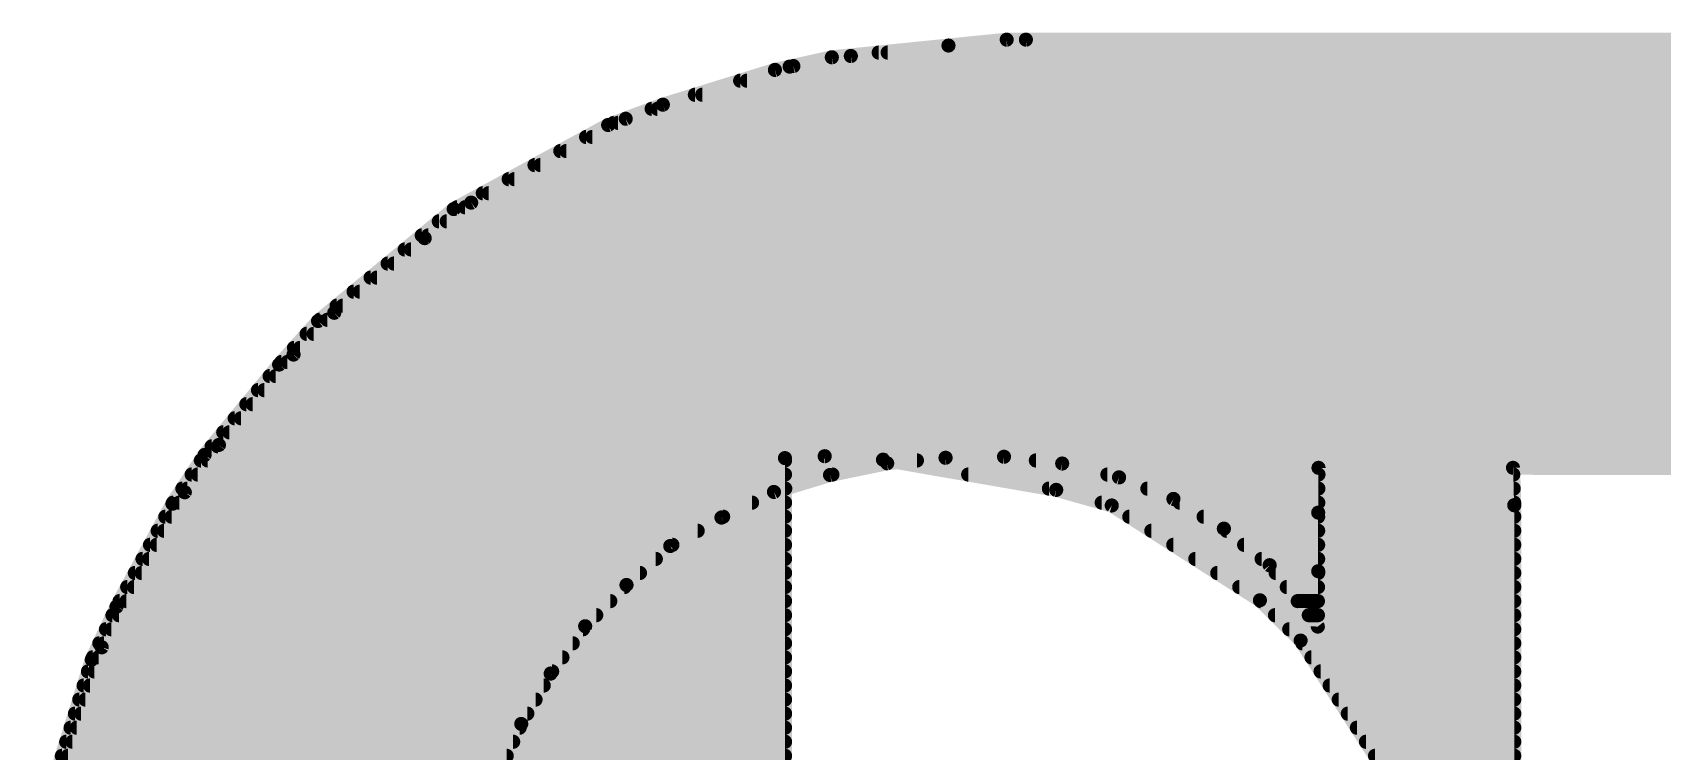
# Model space of a CAD drawing. Extents: x -29 to 78, y -12 to 55.
# Drawn here: x 15.039 to 16.511, y 15.485 to 16.134 of the extents above; entities that cross this region are included whole.
import ezdxf

# ---------------------------------------------------------------- set-up
doc = ezdxf.new("R2010")
doc.units = 0
doc.layers.add('21', color=41, linetype='CONTINUOUS')
doc.layers.add('22', color=40, linetype='CONTINUOUS')

msp = doc.modelspace()

# ---------------------------------------------------------------- linework, layer by layer
at = {"layer": '21', "const_width": 0.0127}
for points in [[(15.9361, 16.1279), (15.778, 16.1132)], [(19.6412, 16.1279), (15.9361, 16.1279)], [(15.778, 16.1132), (15.7262, 16.1041)], [(15.8113, 16.1163), (19.7568, 16.1163)], [(15.7262, 16.1041), (15.5747, 16.0565)], [(15.7246, 16.1036), (19.8372, 16.1036)], [(15.6842, 16.0909), (19.8819, 16.0909)], [(15.6034, 16.0655), (19.9618, 16.0655)], [(15.6438, 16.0782), (19.9228, 16.0782)], [(15.5747, 16.0565), (15.4352, 15.9807)], [(15.5679, 16.0528), (19.996, 16.0528)], [(15.5445, 16.0401), (20.021, 16.0401)], [(15.5211, 16.0274), (20.0443, 16.0274)], [(15.4977, 16.0147), (20.0676, 16.0147)], [(15.4743, 16.002), (20.0909, 16.002)], [(15.4352, 15.9807), (15.3932, 15.9487)], [(15.4297, 15.9766), (20.1376, 15.9766)], [(15.4509, 15.9893), (20.1143, 15.9893)], [(15.4131, 15.9639), (20.154, 15.9639)], [(15.3932, 15.9487), (15.3115, 15.8814)], [(15.3964, 15.9512), (20.1694, 15.9512)], [(15.3808, 15.9385), (20.1848, 15.9385)], [(15.3654, 15.9258), (20.2002, 15.9258)], [(15.35, 15.9131), (20.2156, 15.9131)], [(15.3346, 15.9004), (20.231, 15.9004)], [(15.3115, 15.8814), (15.2748, 15.8436)], [(15.3053, 15.875), (20.2617, 15.875)], [(15.3192, 15.8877), (20.2463, 15.8877)], [(15.293, 15.8623), (20.2734, 15.8623)], [(15.2806, 15.8496), (20.2848, 15.8496)], [(15.2748, 15.8436), (15.2074, 15.762)], [(15.2692, 15.8369), (20.2962, 15.8369)], [(15.2587, 15.8242), (20.3068, 15.8242)], [(15.2483, 15.8115), (20.3173, 15.8115)], [(15.2273, 15.7861), (20.3383, 15.7861)], [(15.2378, 15.7988), (20.3278, 15.7988)], [(15.2168, 15.7734), (20.3487, 15.7734)], [(15.2074, 15.762), (15.1766, 15.7192)], [(15.2065, 15.7607), (20.3592, 15.7607)], [(15.1973, 15.748), (15.8377, 15.748)], [(15.7593, 15.7349), (15.8109, 15.7455)], [(15.8109, 15.7455), (15.8636, 15.7504)], [(15.8636, 15.7504), (15.9163, 15.7513)], [(15.9163, 15.7513), (15.9689, 15.7452)], [(15.9451, 15.748), (19.7489, 15.748)], [(15.9689, 15.7452), (16.0202, 15.7327)], [(16.2, 15.7009), (16.2003, 15.7414)], [(16.2003, 15.7414), (16.5301, 15.7414)], [(15.1882, 15.7353), (15.7614, 15.7353)], [(15.7086, 15.7195), (15.7593, 15.7349)], [(16.0097, 15.7353), (16.2003, 15.7353)], [(16.0202, 15.7327), (16.0694, 15.7132)], [(15.1766, 15.7192), (15.1016, 15.5793)], [(15.179, 15.7226), (15.7188, 15.7226)], [(15.6612, 15.6965), (15.7086, 15.7195)], [(16.0458, 15.7226), (16.2002, 15.7226)], [(16.0694, 15.7132), (16.1149, 15.6864)], [(15.1647, 15.6972), (15.6627, 15.6972)], [(15.1716, 15.7099), (15.6888, 15.7099)], [(16.075, 15.7099), (16.2001, 15.7099)], [(16.0966, 15.6972), (16.2, 15.6972)], [(16.2, 15.648), (16.2, 15.7009)], [(15.1579, 15.6845), (15.6397, 15.6845)], [(15.615, 15.6707), (15.6612, 15.6965)], [(16.1149, 15.6864), (16.1562, 15.6534)], [(16.1173, 15.6845), (16.2, 15.6845)], [(15.1511, 15.6718), (15.6169, 15.6718)], [(15.5754, 15.6356), (15.615, 15.6707)], [(16.1332, 15.6718), (16.2, 15.6718)], [(15.1443, 15.6591), (15.6019, 15.6591)], [(16.149, 15.6591), (16.2, 15.6591)], [(16.1562, 15.6534), (16.1997, 15.5981)], [(15.1375, 15.6464), (15.5876, 15.6464)], [(16.1617, 15.6464), (16.2, 15.6464)], [(16.1997, 15.5981), (16.2, 15.648)], [(15.1307, 15.6337), (15.5735, 15.6337)], [(15.5381, 15.5983), (15.5754, 15.6356)], [(16.1717, 15.6337), (16.1999, 15.6337)], [(15.1239, 15.621), (15.5608, 15.621)], [(16.1816, 15.621), (16.1998, 15.621)], [(15.1103, 15.5956), (15.5361, 15.5956)], [(15.1171, 15.6083), (15.5481, 15.6083)], [(15.5069, 15.5556), (15.5381, 15.5983)], [(16.1916, 15.6083), (16.1998, 15.6083)], [(15.1016, 15.5793), (15.0545, 15.4277)], [(15.1035, 15.5829), (15.5269, 15.5829)], [(15.0987, 15.5702), (15.5176, 15.5702)], [(15.0948, 15.5575), (15.5083, 15.5575)], [(15.4804, 15.5101), (15.5069, 15.5556)], [(15.0909, 15.5448), (15.5007, 15.5448)], [(15.0869, 15.5321), (15.4933, 15.5321)], [(15.079, 15.5067), (15.4789, 15.5067)], [(15.083, 15.5194), (15.4859, 15.5194)], [(15.4584, 15.4619), (15.4804, 15.5101)], [(15.0751, 15.494), (15.4731, 15.494)], [(15.0711, 15.4813), (15.4673, 15.4813)]]:
    msp.add_lwpolyline(points, dxfattribs=at)
at = {"layer": '21', "const_width": 0.0064}
for points in [[(15.9361, 16.1311, 1), (15.9361, 16.1248)], [(15.9364, 16.1248, 1), (15.9358, 16.1311)], [(15.7778, 16.1164, 1), (15.7783, 16.11)], [(15.7786, 16.1101, 1), (15.7775, 16.1163)], [(15.8113, 16.1195, 1), (15.8113, 16.1131)], [(15.7246, 16.1068, 1), (15.7246, 16.1004)], [(15.7256, 16.1072, 1), (15.7267, 16.101)], [(15.7271, 16.1011, 1), (15.7252, 16.1071)], [(15.6842, 16.0941, 1), (15.6842, 16.0877)], [(15.6034, 16.0687, 1), (15.6034, 16.0623)], [(15.6438, 16.0814, 1), (15.6438, 16.075)], [(15.5679, 16.056, 1), (15.5679, 16.0496)], [(15.5738, 16.0595, 1), (15.5757, 16.0535)], [(15.5762, 16.0537, 1), (15.5732, 16.0593)], [(15.5445, 16.0433, 1), (15.5445, 16.0369)], [(15.5211, 16.0306, 1), (15.5211, 16.0242)], [(15.4977, 16.0179, 1), (15.4977, 16.0115)], [(15.4743, 16.0052, 1), (15.4743, 15.9988)], [(15.4297, 15.9798, 1), (15.4297, 15.9734)], [(15.4337, 15.9835, 1), (15.4367, 15.978)], [(15.4371, 15.9782, 1), (15.4332, 15.9833)], [(15.4509, 15.9925, 1), (15.4509, 15.9861)], [(15.4131, 15.9671, 1), (15.4131, 15.9607)], [(15.3913, 15.9513, 1), (15.3951, 15.9462)], [(15.3952, 15.9463, 1), (15.3912, 15.9512)], [(15.3964, 15.9544, 1), (15.3964, 15.948)], [(15.3808, 15.9417, 1), (15.3808, 15.9353)], [(15.3654, 15.929, 1), (15.3654, 15.9226)], [(15.35, 15.9163, 1), (15.35, 15.9099)], [(15.3346, 15.9036, 1), (15.3346, 15.8972)], [(15.3053, 15.8782, 1), (15.3053, 15.8718)], [(15.3095, 15.8838, 1), (15.3136, 15.8789)], [(15.3138, 15.8792, 1), (15.3093, 15.8836)], [(15.3192, 15.8909, 1), (15.3192, 15.8845)], [(15.293, 15.8655, 1), (15.293, 15.8591)], [(15.2806, 15.8528, 1), (15.2806, 15.8464)], [(15.2692, 15.8401, 1), (15.2692, 15.8337)], [(15.2725, 15.8458, 1), (15.277, 15.8414)], [(15.2772, 15.8416, 1), (15.2723, 15.8457)], [(15.2587, 15.8274, 1), (15.2587, 15.821)], [(15.2483, 15.8147, 1), (15.2483, 15.8083)], [(15.2273, 15.7893, 1), (15.2273, 15.7829)], [(15.2378, 15.802, 1), (15.2378, 15.7956)], [(15.2168, 15.7766, 1), (15.2168, 15.7702)], [(15.2065, 15.7639, 1), (15.2065, 15.7575)], [(15.205, 15.764, 1), (15.2098, 15.76)], [(15.21, 15.7601, 1), (15.2048, 15.7638)], [(15.1973, 15.7512, 1), (15.1973, 15.7448)], [(15.8106, 15.7486, 1), (15.8112, 15.7423)], [(15.8115, 15.7424, 1), (15.8102, 15.7486)], [(15.8377, 15.7448, 1), (15.8377, 15.7512)], [(15.8635, 15.7536, 1), (15.8636, 15.7472)], [(15.8639, 15.7473, 1), (15.8633, 15.7536)], [(15.9167, 15.7545, 1), (15.916, 15.7482)], [(15.9164, 15.7482, 1), (15.9163, 15.7545)], [(15.9451, 15.7512, 1), (15.9451, 15.7448)], [(15.9696, 15.7483, 1), (15.9681, 15.7422)], [(15.9685, 15.7421, 1), (15.9692, 15.7484)], [(16.2035, 15.7413, 1), (16.1972, 15.7414)], [(16.2003, 15.7445, 1), (16.2003, 15.7382)], [(15.1882, 15.7385, 1), (15.1882, 15.7321)], [(15.7586, 15.738, 1), (15.7599, 15.7318)], [(15.7602, 15.7318, 1), (15.7584, 15.7379)], [(15.7614, 15.7321, 1), (15.7614, 15.7385)], [(16.0097, 15.7385, 1), (16.0097, 15.7321)], [(16.0214, 15.7357, 1), (16.019, 15.7298)], [(16.0195, 15.7296, 1), (16.021, 15.7358)], [(16.2003, 15.7321, 1), (16.2003, 15.7385)], [(15.174, 15.7211, 1), (15.1791, 15.7174)], [(15.1794, 15.7177, 1), (15.1738, 15.7207)], [(15.179, 15.7258, 1), (15.179, 15.7194)], [(15.7077, 15.7226, 1), (15.7095, 15.7165)], [(15.71, 15.7167, 1), (15.7072, 15.7224)], [(15.7188, 15.7194, 1), (15.7188, 15.7258)], [(16.0458, 15.7258, 1), (16.0458, 15.7194)], [(16.071, 15.716, 1), (16.0677, 15.7105)], [(16.0682, 15.7103, 1), (16.0705, 15.7162)], [(16.2002, 15.7194, 1), (16.2002, 15.7258)], [(15.1647, 15.7004, 1), (15.1647, 15.694)], [(15.1716, 15.7131, 1), (15.1716, 15.7067)], [(15.6627, 15.694, 1), (15.6627, 15.7004)], [(15.6888, 15.7067, 1), (15.6888, 15.7131)], [(16.075, 15.7131, 1), (16.075, 15.7067)], [(16.0966, 15.7004, 1), (16.0966, 15.694)], [(16.2032, 15.7009, 1), (16.1969, 15.7009)], [(16.1969, 15.701, 1), (16.2032, 15.7009)], [(16.2, 15.694, 1), (16.2, 15.7004)], [(16.2001, 15.7067, 1), (16.2001, 15.7131)], [(15.1579, 15.6877, 1), (15.1579, 15.6813)], [(15.6397, 15.6813, 1), (15.6397, 15.6877)], [(15.6598, 15.6993, 1), (15.6626, 15.6936)], [(15.6628, 15.6937, 1), (15.6597, 15.6993)], [(16.1169, 15.6889, 1), (16.1129, 15.6839)], [(16.1133, 15.6836, 1), (16.1165, 15.6891)], [(16.1173, 15.6877, 1), (16.1173, 15.6813)], [(16.2, 15.6813, 1), (16.2, 15.6877)], [(15.1511, 15.675, 1), (15.1511, 15.6686)], [(15.6134, 15.6735, 1), (15.6165, 15.668)], [(15.6171, 15.6684, 1), (15.6129, 15.6731)], [(15.6169, 15.6686, 1), (15.6169, 15.675)], [(16.1332, 15.675, 1), (16.1332, 15.6686)], [(16.2, 15.6686, 1), (16.2, 15.675)], [(15.1443, 15.6623, 1), (15.1443, 15.6559)], [(15.6019, 15.6559, 1), (15.6019, 15.6623)], [(16.149, 15.6623, 1), (16.149, 15.6559)], [(16.1587, 15.6554, 1), (16.1537, 15.6514)], [(16.2, 15.6559, 1), (16.2, 15.6623)], [(15.1375, 15.6496, 1), (15.1375, 15.6432)], [(15.5876, 15.6432, 1), (15.5876, 15.6496)], [(16.1542, 15.6509, 1), (16.1582, 15.6559)], [(16.1617, 15.6496, 1), (16.1617, 15.6432)], [(16.2032, 15.648, 1), (16.1969, 15.648)], [(16.1969, 15.648, 1), (16.2032, 15.648)], [(16.2, 15.6432, 1), (16.2, 15.6496)], [(15.1307, 15.6369, 1), (15.1307, 15.6305)], [(15.5733, 15.6379, 1), (15.5775, 15.6332)], [(15.5777, 15.6333, 1), (15.5732, 15.6378)], [(15.5735, 15.6305, 1), (15.5735, 15.6369)], [(16.1717, 15.6369, 1), (16.1717, 15.6305)], [(16.1999, 15.6305, 1), (16.1999, 15.6369)], [(15.1239, 15.6242, 1), (15.1239, 15.6178)], [(15.5608, 15.6178, 1), (15.5608, 15.6242)], [(16.1816, 15.6242, 1), (16.1816, 15.6178)], [(16.1998, 15.6178, 1), (16.1998, 15.6242)], [(15.1103, 15.5988, 1), (15.1103, 15.5924)], [(15.1171, 15.6115, 1), (15.1171, 15.6051)], [(15.5359, 15.6006, 1), (15.5404, 15.5961)], [(15.5407, 15.5965, 1), (15.5356, 15.6002)], [(15.5361, 15.5924, 1), (15.5361, 15.5988)], [(15.5481, 15.6051, 1), (15.5481, 15.6115)], [(16.1916, 15.6115, 1), (16.1916, 15.6051)], [(16.1965, 15.5981, 1), (16.2029, 15.598)], [(16.1972, 15.5961, 1), (16.2022, 15.6)], [(16.1998, 15.6051, 1), (16.1998, 15.6115)], [(15.1046, 15.5784, 1), (15.0985, 15.5803)], [(15.1035, 15.5861, 1), (15.1035, 15.5797)], [(15.5269, 15.5797, 1), (15.5269, 15.5861)], [(15.0987, 15.5734, 1), (15.0987, 15.567)], [(15.0988, 15.5808, 1), (15.1044, 15.5778)], [(15.5176, 15.567, 1), (15.5176, 15.5734)], [(15.0948, 15.5607, 1), (15.0948, 15.5543)], [(15.5044, 15.5574, 1), (15.5095, 15.5537)], [(15.5097, 15.554, 1), (15.5042, 15.5572)], [(15.5083, 15.5543, 1), (15.5083, 15.5607)], [(15.0909, 15.548, 1), (15.0909, 15.5416)], [(15.5007, 15.5416, 1), (15.5007, 15.548)], [(15.0869, 15.5353, 1), (15.0869, 15.5289)], [(15.4933, 15.5289, 1), (15.4933, 15.5353)], [(15.079, 15.5099, 1), (15.079, 15.5035)], [(15.083, 15.5226, 1), (15.083, 15.5162)], [(15.4777, 15.5117, 1), (15.4832, 15.5085)], [(15.4833, 15.5087, 1), (15.4775, 15.5114)], [(15.4789, 15.5035, 1), (15.4789, 15.5099)], [(15.4859, 15.5162, 1), (15.4859, 15.5226)], [(15.0751, 15.4972, 1), (15.0751, 15.4908)], [(15.4731, 15.4908, 1), (15.4731, 15.4972)], [(15.0711, 15.4845, 1), (15.0711, 15.4781)], [(15.4673, 15.4781, 1), (15.4673, 15.4845)]]:
    msp.add_lwpolyline(points, format="xyb", dxfattribs=at)
at = {"layer": '22', "const_width": 0.0127}
for points in [[(15.8662, 16.1226), (15.9188, 16.1279)], [(15.9188, 16.1279), (19.6239, 16.1279)], [(15.7094, 16.1006), (15.7609, 16.112)], [(15.7609, 16.112), (15.8662, 16.1226)], [(15.8032, 16.1163), (19.7487, 16.1163)], [(15.6083, 16.0692), (15.7094, 16.1006)], [(15.7228, 16.1036), (19.8354, 16.1036)], [(15.6781, 16.0909), (19.8758, 16.0909)], [(15.5589, 16.0509), (15.6083, 16.0692)], [(15.5982, 16.0655), (19.9566, 16.0655)], [(15.6372, 16.0782), (19.9162, 16.0782)], [(15.4195, 15.975), (15.5589, 16.0509)], [(15.564, 16.0528), (19.9921, 16.0528)], [(15.539, 16.0401), (20.0155, 16.0401)], [(15.5157, 16.0274), (20.0389, 16.0274)], [(15.4924, 16.0147), (20.0623, 16.0147)], [(15.4691, 16.002), (20.0857, 16.002)], [(15.4224, 15.9766), (20.1303, 15.9766)], [(15.4457, 15.9893), (20.1091, 15.9893)], [(15.297, 15.8739), (15.4195, 15.975)], [(15.406, 15.9639), (20.1469, 15.9639)], [(15.3906, 15.9512), (20.1636, 15.9512)], [(15.3752, 15.9385), (20.1792, 15.9385)], [(15.3598, 15.9258), (20.1946, 15.9258)], [(15.3444, 15.9131), (20.21, 15.9131)], [(15.329, 15.9004), (20.2254, 15.9004)], [(15.2618, 15.8346), (15.297, 15.8739)], [(15.2983, 15.875), (20.2547, 15.875)], [(15.3137, 15.8877), (20.2408, 15.8877)], [(15.2866, 15.8623), (20.267, 15.8623)], [(15.2752, 15.8496), (20.2794, 15.8496)], [(15.1944, 15.753), (15.2618, 15.8346)], [(15.2638, 15.8369), (20.2908, 15.8369)], [(15.2532, 15.8242), (20.3013, 15.8242)], [(15.2427, 15.8115), (20.3117, 15.8115)], [(15.2217, 15.7861), (20.3327, 15.7861)], [(15.2322, 15.7988), (20.3222, 15.7988)], [(15.2113, 15.7734), (20.3432, 15.7734)], [(15.2008, 15.7607), (20.3535, 15.7607)], [(15.1654, 15.709), (15.1944, 15.753)], [(15.1911, 15.748), (15.7186, 15.748)], [(15.7544, 15.7519), (15.7186, 15.7501)], [(15.7186, 15.7501), (15.7186, 15.4679)], [(15.807, 15.7487), (15.7544, 15.7519)], [(15.9634, 15.7215), (15.807, 15.7487)], [(15.8111, 15.748), (19.615, 15.748)], [(16.7009, 15.7409), (16.376, 15.7414)], [(16.376, 15.7414), (16.3771, 15.7076)], [(15.1828, 15.7353), (15.7186, 15.7353)], [(15.884, 15.7353), (16.3762, 15.7353)], [(15.1744, 15.7226), (15.7186, 15.7226)], [(15.9569, 15.7226), (16.3766, 15.7226)], [(16.0136, 15.7074), (15.9634, 15.7215)], [(15.1149, 15.6159), (15.1654, 15.709)], [(15.159, 15.6972), (15.7186, 15.6972)], [(15.166, 15.7099), (15.7186, 15.7099)], [(16.0046, 15.7099), (16.377, 15.7099)], [(16.1474, 15.6218), (16.0136, 15.7074)], [(16.0295, 15.6972), (16.3771, 15.6972)], [(16.3771, 15.7076), (16.3771, 14.7674)], [(15.1521, 15.6845), (15.7186, 15.6845)], [(16.0494, 15.6845), (16.3771, 15.6845)], [(15.1452, 15.6718), (15.7186, 15.6718)], [(16.0692, 15.6718), (16.3771, 15.6718)], [(15.1384, 15.6591), (15.7186, 15.6591)], [(16.0891, 15.6591), (16.3771, 15.6591)], [(15.1315, 15.6464), (15.7186, 15.6464)], [(16.1089, 15.6464), (16.3771, 15.6464)], [(15.1246, 15.6337), (15.7186, 15.6337)], [(16.1288, 15.6337), (16.3771, 15.6337)], [(15.0926, 15.5682), (15.1149, 15.6159)], [(15.1177, 15.621), (15.7186, 15.621)], [(16.1842, 15.5854), (16.1474, 15.6218)], [(16.1482, 15.621), (16.3771, 15.621)], [(15.1054, 15.5956), (15.7186, 15.5956)], [(15.1113, 15.6083), (15.7186, 15.6083)], [(16.161, 15.6083), (16.3771, 15.6083)], [(16.1739, 15.5956), (16.3771, 15.5956)], [(15.0994, 15.5829), (15.7186, 15.5829)], [(16.2703, 15.452), (16.1842, 15.5854)], [(16.1858, 15.5829), (16.3771, 15.5829)], [(15.0455, 15.4165), (15.0926, 15.5682)], [(15.0935, 15.5702), (15.7186, 15.5702)], [(16.194, 15.5702), (16.3771, 15.5702)], [(15.0892, 15.5575), (15.7186, 15.5575)], [(16.2022, 15.5575), (16.3771, 15.5575)], [(15.0853, 15.5448), (15.7186, 15.5448)], [(16.2104, 15.5448), (16.3771, 15.5448)], [(15.0813, 15.5321), (15.7186, 15.5321)], [(16.2186, 15.5321), (16.3771, 15.5321)], [(15.0735, 15.5067), (15.7186, 15.5067)], [(15.0774, 15.5194), (15.7186, 15.5194)], [(16.2268, 15.5194), (16.3771, 15.5194)], [(16.235, 15.5067), (16.3771, 15.5067)], [(15.0695, 15.494), (15.7186, 15.494)], [(16.2432, 15.494), (16.3771, 15.494)], [(15.0656, 15.4813), (15.7186, 15.4813)], [(16.2514, 15.4813), (16.3771, 15.4813)]]:
    msp.add_lwpolyline(points, dxfattribs=at)
at = {"layer": '22', "const_width": 0.0064}
for points in [[(15.9188, 16.1311, 1), (15.9188, 16.1248)], [(15.9191, 16.1248, 1), (15.9184, 16.1311)], [(15.7605, 16.1152, 1), (15.7612, 16.1089)], [(15.7615, 16.1089, 1), (15.7602, 16.1151)], [(15.8032, 16.1195, 1), (15.8032, 16.1131)], [(15.8659, 16.1258, 1), (15.8665, 16.1195)], [(15.8665, 16.1195, 1), (15.8659, 16.1258)], [(15.7088, 16.1037, 1), (15.7101, 16.0975)], [(15.7104, 16.0976, 1), (15.7085, 16.1037)], [(15.7228, 16.1068, 1), (15.7228, 16.1004)], [(15.6781, 16.0941, 1), (15.6781, 16.0877)], [(15.5982, 16.0687, 1), (15.5982, 16.0623)], [(15.6074, 16.0723, 1), (15.6093, 16.0662)], [(15.6094, 16.0663, 1), (15.6072, 16.0722)], [(15.6372, 16.0814, 1), (15.6372, 16.075)], [(15.5578, 16.0539, 1), (15.56, 16.0479)], [(15.5604, 16.0481, 1), (15.5574, 16.0537)], [(15.564, 16.056, 1), (15.564, 16.0496)], [(15.539, 16.0433, 1), (15.539, 16.0369)], [(15.5157, 16.0306, 1), (15.5157, 16.0242)], [(15.4924, 16.0179, 1), (15.4924, 16.0115)], [(15.4691, 16.0052, 1), (15.4691, 15.9988)], [(15.4224, 15.9798, 1), (15.4224, 15.9734)], [(15.4457, 15.9925, 1), (15.4457, 15.9861)], [(15.406, 15.9671, 1), (15.406, 15.9607)], [(15.4179, 15.9778, 1), (15.421, 15.9722)], [(15.4215, 15.9725, 1), (15.4174, 15.9774)], [(15.3906, 15.9544, 1), (15.3906, 15.948)], [(15.3752, 15.9417, 1), (15.3752, 15.9353)], [(15.3598, 15.929, 1), (15.3598, 15.9226)], [(15.3444, 15.9163, 1), (15.3444, 15.9099)], [(15.329, 15.9036, 1), (15.329, 15.8972)], [(15.2993, 15.8718, 1), (15.2946, 15.876)], [(15.2983, 15.8782, 1), (15.2983, 15.8718)], [(15.3137, 15.8909, 1), (15.3137, 15.8845)], [(15.2866, 15.8655, 1), (15.2866, 15.8591)], [(15.2949, 15.8764, 1), (15.299, 15.8715)], [(15.2752, 15.8528, 1), (15.2752, 15.8464)], [(15.2594, 15.8367, 1), (15.2641, 15.8325)], [(15.2642, 15.8326, 1), (15.2593, 15.8366)], [(15.2638, 15.8401, 1), (15.2638, 15.8337)], [(15.2532, 15.8274, 1), (15.2532, 15.821)], [(15.2427, 15.8147, 1), (15.2427, 15.8083)], [(15.2217, 15.7893, 1), (15.2217, 15.7829)], [(15.2322, 15.802, 1), (15.2322, 15.7956)], [(15.2113, 15.7766, 1), (15.2113, 15.7702)], [(15.2008, 15.7639, 1), (15.2008, 15.7575)], [(15.1911, 15.7512, 1), (15.1911, 15.7448)], [(15.192, 15.755, 1), (15.1969, 15.7509)], [(15.1971, 15.7512, 1), (15.1918, 15.7547)], [(15.7184, 15.7533, 1), (15.7187, 15.747)], [(15.7217, 15.7501, 1), (15.7154, 15.7501)], [(15.7186, 15.7448, 1), (15.7186, 15.7512)], [(15.7546, 15.755, 1), (15.7542, 15.7487)], [(15.7546, 15.7487, 1), (15.7543, 15.755)], [(15.8075, 15.7518, 1), (15.8065, 15.7456)], [(15.8068, 15.7455, 1), (15.8072, 15.7519)], [(15.8111, 15.7512, 1), (15.8111, 15.7448)], [(16.3791, 15.7415, 1), (16.3728, 15.7412)], [(16.376, 15.7445, 1), (16.376, 15.7382)], [(15.1828, 15.7385, 1), (15.1828, 15.7321)], [(15.7186, 15.7321, 1), (15.7186, 15.7385)], [(15.884, 15.7385, 1), (15.884, 15.7321)], [(16.3762, 15.7321, 1), (16.3762, 15.7385)], [(15.1744, 15.7258, 1), (15.1744, 15.7194)], [(15.7186, 15.7194, 1), (15.7186, 15.7258)], [(15.9569, 15.7258, 1), (15.9569, 15.7194)], [(15.9643, 15.7245, 1), (15.9626, 15.7184)], [(15.9629, 15.7183, 1), (15.964, 15.7246)], [(16.3766, 15.7194, 1), (16.3766, 15.7258)], [(15.159, 15.7004, 1), (15.159, 15.694)], [(15.1628, 15.7107, 1), (15.1681, 15.7072)], [(15.1682, 15.7074, 1), (15.1626, 15.7105)], [(15.166, 15.7131, 1), (15.166, 15.7067)], [(15.7186, 15.7067, 1), (15.7186, 15.7131)], [(15.7186, 15.694, 1), (15.7186, 15.7004)], [(16.0046, 15.7131, 1), (16.0046, 15.7067)], [(16.0153, 15.71, 1), (16.0119, 15.7047)], [(16.0128, 15.7043, 1), (16.0145, 15.7104)], [(16.0295, 15.7004, 1), (16.0295, 15.694)], [(16.3803, 15.7076, 1), (16.3739, 15.7076)], [(16.3739, 15.7075, 1), (16.3803, 15.7077)], [(16.377, 15.7067, 1), (16.377, 15.7131)], [(16.3771, 15.694, 1), (16.3771, 15.7004)], [(15.1521, 15.6877, 1), (15.1521, 15.6813)], [(15.7186, 15.6813, 1), (15.7186, 15.6877)], [(16.0494, 15.6877, 1), (16.0494, 15.6813)], [(16.3771, 15.6813, 1), (16.3771, 15.6877)], [(15.1452, 15.675, 1), (15.1452, 15.6686)], [(15.7186, 15.6686, 1), (15.7186, 15.675)], [(16.0692, 15.675, 1), (16.0692, 15.6686)], [(16.3771, 15.6686, 1), (16.3771, 15.675)], [(15.1384, 15.6623, 1), (15.1384, 15.6559)], [(15.7186, 15.6559, 1), (15.7186, 15.6623)], [(16.0891, 15.6623, 1), (16.0891, 15.6559)], [(16.3771, 15.6559, 1), (16.3771, 15.6623)], [(15.1315, 15.6496, 1), (15.1315, 15.6432)], [(15.7186, 15.6432, 1), (15.7186, 15.6496)], [(16.1089, 15.6496, 1), (16.1089, 15.6432)], [(16.3771, 15.6432, 1), (16.3771, 15.6496)], [(15.1246, 15.6369, 1), (15.1246, 15.6305)], [(15.7186, 15.6305, 1), (15.7186, 15.6369)], [(16.1288, 15.6369, 1), (16.1288, 15.6305)], [(16.3771, 15.6305, 1), (16.3771, 15.6369)], [(15.1121, 15.6174, 1), (15.1177, 15.6144)], [(15.1178, 15.6146, 1), (15.112, 15.6173)], [(15.1177, 15.6242, 1), (15.1177, 15.6178)], [(15.7186, 15.6178, 1), (15.7186, 15.6242)], [(16.1496, 15.624, 1), (16.1452, 15.6195)], [(16.1482, 15.6242, 1), (16.1482, 15.6178)], [(16.1457, 15.6191, 1), (16.1491, 15.6245)], [(16.3771, 15.6178, 1), (16.3771, 15.6242)], [(15.1054, 15.5988, 1), (15.1054, 15.5924)], [(15.1113, 15.6115, 1), (15.1113, 15.6051)], [(15.7186, 15.6051, 1), (15.7186, 15.6115)], [(15.7186, 15.5924, 1), (15.7186, 15.5988)], [(16.161, 15.6115, 1), (16.161, 15.6051)], [(16.1739, 15.5988, 1), (16.1739, 15.5924)], [(16.3771, 15.6051, 1), (16.3771, 15.6115)], [(16.3771, 15.5924, 1), (16.3771, 15.5988)], [(15.0994, 15.5861, 1), (15.0994, 15.5797)], [(15.7186, 15.5797, 1), (15.7186, 15.5861)], [(16.1868, 15.5871, 1), (16.1815, 15.5837)], [(16.1819, 15.5832, 1), (16.1864, 15.5877)], [(16.1858, 15.5861, 1), (16.1858, 15.5797)], [(16.3771, 15.5797, 1), (16.3771, 15.5861)], [(15.0897, 15.5695, 1), (15.0954, 15.5668)], [(15.0956, 15.5672, 1), (15.0895, 15.5691)], [(15.0935, 15.5734, 1), (15.0935, 15.567)], [(15.7186, 15.567, 1), (15.7186, 15.5734)], [(16.194, 15.5734, 1), (16.194, 15.567)], [(16.3771, 15.567, 1), (16.3771, 15.5734)], [(15.0892, 15.5607, 1), (15.0892, 15.5543)], [(15.7186, 15.5543, 1), (15.7186, 15.5607)], [(16.2022, 15.5607, 1), (16.2022, 15.5543)], [(16.3771, 15.5543, 1), (16.3771, 15.5607)], [(15.0853, 15.548, 1), (15.0853, 15.5416)], [(15.7186, 15.5416, 1), (15.7186, 15.548)], [(16.2104, 15.548, 1), (16.2104, 15.5416)], [(16.3771, 15.5416, 1), (16.3771, 15.548)], [(15.0813, 15.5353, 1), (15.0813, 15.5289)], [(15.7186, 15.5289, 1), (15.7186, 15.5353)], [(16.2186, 15.5353, 1), (16.2186, 15.5289)], [(16.3771, 15.5289, 1), (16.3771, 15.5353)], [(15.0735, 15.5099, 1), (15.0735, 15.5035)], [(15.0774, 15.5226, 1), (15.0774, 15.5162)], [(15.7186, 15.5162, 1), (15.7186, 15.5226)], [(15.7186, 15.5035, 1), (15.7186, 15.5099)], [(16.2268, 15.5226, 1), (16.2268, 15.5162)], [(16.235, 15.5099, 1), (16.235, 15.5035)], [(16.3771, 15.5162, 1), (16.3771, 15.5226)], [(16.3771, 15.5035, 1), (16.3771, 15.5099)], [(15.0695, 15.4972, 1), (15.0695, 15.4908)], [(15.7186, 15.4908, 1), (15.7186, 15.4972)], [(16.2432, 15.4972, 1), (16.2432, 15.4908)], [(16.3771, 15.4908, 1), (16.3771, 15.4972)], [(15.0656, 15.4845, 1), (15.0656, 15.4781)], [(15.7186, 15.4781, 1), (15.7186, 15.4845)], [(16.2514, 15.4845, 1), (16.2514, 15.4781)], [(16.3771, 15.4781, 1), (16.3771, 15.4845)]]:
    msp.add_lwpolyline(points, format="xyb", dxfattribs=at)

doc.saveas('drawing.dxf')
